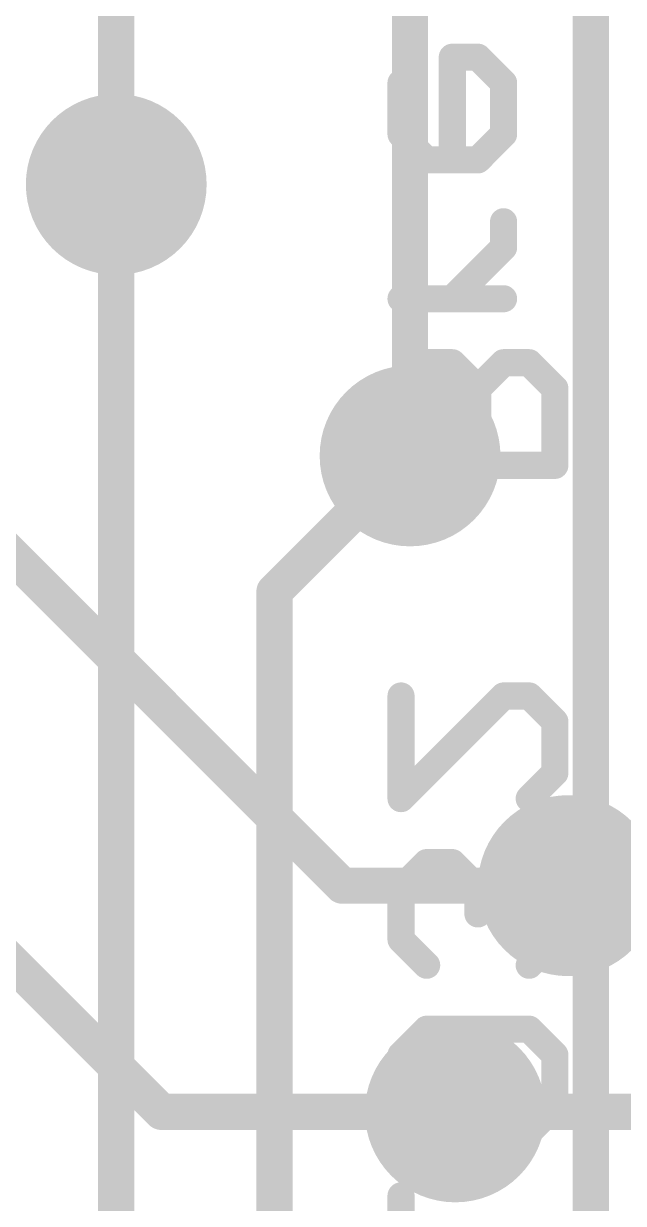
# Model space of a CAD drawing. Extents: x -2.8 to 25.5, y -2.5 to 56.
# Drawn here: x 12.81 to 16.18, y 24.25 to 30.87 of the extents above; entities that cross this region are included whole.
import ezdxf

# ---------------------------------------------------------------- set-up
doc = ezdxf.new("R2010")
doc.units = 0
for name, color, linetype in [('1', 12, 'CONTINUOUS'), ('16', 132, 'CONTINUOUS'), ('18', 110, 'CONTINUOUS'), ('21', 41, 'CONTINUOUS'), ('22', 40, 'CONTINUOUS')]:
    doc.layers.add(name, color=color, linetype=linetype)

# ---------------------------------------------------------------- blocks, each defined once
blk = doc.blocks.new('ROUNDV')
at = {"const_width": 0.5}
blk.add_lwpolyline([(0, -0.25, 1), (0, 0.25, 1), (0, -0.25)], format="xyb", dxfattribs=at)

msp = doc.modelspace()

# ---------------------------------------------------------------- linework, layer by layer
at = {"layer": '1', "const_width": 0.2032}
for points in [[(13.335, 17.145), (13.335, 29.972)], [(14.224, 27.686), (14.986, 28.448)], [(14.224, 23.749), (14.224, 27.686)], [(15.875, 26.035), (17.526, 26.035)], [(15.24, 24.765), (17.526, 24.765)]]:
    msp.add_lwpolyline(points, dxfattribs=at)
at = {"layer": '1', "const_width": 0.1016}
for points in [[(13.3858, 29.972, 1), (13.2842, 29.972)], [(15.0219, 28.4121, 1), (14.9501, 28.4839)], [(14.2748, 27.686, 1), (14.1732, 27.686)], [(14.1881, 27.7219, 1), (14.2599, 27.6501)], [(15.875, 26.0858, 1), (15.875, 25.9842)], [(15.24, 24.8158, 1), (15.24, 24.7142)]]:
    msp.add_lwpolyline(points, format="xyb", dxfattribs=at)
at = {"layer": '16', "const_width": 0.2032}
for points in [[(14.986, 28.448), (14.986, 35.179)], [(13.335, 29.972), (13.335, 34.798)], [(10.922, 29.718), (14.605, 26.035)], [(11.811, 26.543), (13.589, 24.765)], [(14.605, 26.035), (15.875, 26.035)], [(13.589, 24.765), (15.24, 24.765)]]:
    msp.add_lwpolyline(points, dxfattribs=at)
at = {"layer": '16', "const_width": 0.1016}
for points in [[(13.2842, 29.972, 1), (13.3858, 29.972)], [(14.9352, 28.448, 1), (15.0368, 28.448)], [(14.605, 26.0858, 1), (14.605, 25.9842)], [(14.5691, 25.9991, 1), (14.6409, 26.0709)], [(15.875, 25.9842, 1), (15.875, 26.0858)], [(13.589, 24.8158, 1), (13.589, 24.7142)], [(13.5531, 24.7291, 1), (13.6249, 24.8009)], [(15.24, 24.7142, 1), (15.24, 24.8158)]]:
    msp.add_lwpolyline(points, format="xyb", dxfattribs=at)
at = {"layer": '21', "const_width": 0.2032}
msp.add_lwpolyline([(16.002, 16.51), (16.002, 34.29)], dxfattribs=at)
at = {"layer": '22', "const_width": 0.1524}
for points in [[(15.3674, 30.6861), (15.2233, 30.6861)], [(15.2233, 30.6861), (15.2233, 30.1098)], [(15.5114, 30.542), (15.3674, 30.6861)], [(14.9352, 30.542), (14.9352, 30.2539)], [(15.5114, 30.2539), (15.5114, 30.542)], [(14.9352, 30.2539), (15.0793, 30.1098)], [(15.3674, 30.1098), (15.5114, 30.2539)], [(15.0793, 30.1098), (15.3674, 30.1098)], [(15.5114, 29.6183), (15.5114, 29.7624)], [(15.2233, 29.3302), (15.5114, 29.6183)], [(14.9352, 29.3302), (15.5114, 29.3302)], [(15.0793, 28.9709), (14.9352, 28.8269)], [(15.2233, 28.9709), (15.0793, 28.9709)], [(15.3674, 28.8269), (15.2233, 28.9709)], [(15.5114, 28.9709), (15.3674, 28.8269)], [(15.6555, 28.9709), (15.5114, 28.9709)], [(15.7995, 28.8269), (15.6555, 28.9709)], [(14.9352, 28.8269), (14.9352, 28.3947)], [(15.3674, 28.3947), (15.3674, 28.8269)], [(15.7995, 28.3947), (15.7995, 28.8269)], [(14.9352, 28.3947), (15.7995, 28.3947)], [(14.9352, 27.0999), (14.9352, 26.5237)], [(14.9352, 26.5237), (15.5114, 27.0999)], [(15.5114, 27.0999), (15.6555, 27.0999)], [(15.6555, 27.0999), (15.7995, 26.9558)], [(15.7995, 26.9558), (15.7995, 26.6677)], [(15.7995, 26.6677), (15.6555, 26.5237)], [(15.0793, 26.1644), (14.9352, 26.0203)], [(15.2233, 26.1644), (15.0793, 26.1644)], [(15.3674, 26.0203), (15.2233, 26.1644)], [(15.5114, 26.1644), (15.3674, 26.0203)], [(15.6555, 26.1644), (15.5114, 26.1644)], [(15.7995, 26.0203), (15.6555, 26.1644)], [(14.9352, 26.0203), (14.9352, 25.7322)], [(15.3674, 26.0203), (15.3674, 25.8763)], [(15.7995, 25.7322), (15.7995, 26.0203)], [(14.9352, 25.7322), (15.0793, 25.5882)], [(15.6555, 25.5882), (15.7995, 25.7322)], [(14.9352, 25.0848), (15.0793, 25.2289)], [(15.0793, 25.2289), (15.6555, 25.2289)], [(15.3674, 24.7967), (15.3674, 25.2289)], [(15.6555, 25.2289), (15.7995, 25.0848)], [(14.9352, 24.7967), (14.9352, 25.0848)], [(15.7995, 25.0848), (15.7995, 24.7967)], [(15.0793, 24.6526), (14.9352, 24.7967)], [(15.5114, 24.6526), (15.3674, 24.7967)], [(15.7995, 24.7967), (15.6555, 24.6526)], [(15.6555, 24.6526), (15.5114, 24.6526)], [(14.9352, 23.7171), (14.9352, 24.2933)]]:
    msp.add_lwpolyline(points, dxfattribs=at)
at = {"layer": '22', "const_width": 0.0762}
for points in [[(15.2233, 30.7242, 1), (15.2233, 30.648)], [(15.2614, 30.6861, 1), (15.1852, 30.6861)], [(15.3943, 30.713, 1), (15.3404, 30.6591)], [(15.3674, 30.648, 1), (15.3674, 30.7242)], [(14.9733, 30.542, 1), (14.8971, 30.542)], [(15.5495, 30.542, 1), (15.4733, 30.542)], [(15.4845, 30.5151, 1), (15.5384, 30.5689)], [(14.9621, 30.2808, 1), (14.9083, 30.2269)], [(14.8971, 30.2539, 1), (14.9733, 30.2539)], [(15.4733, 30.2539, 1), (15.5495, 30.2539)], [(15.5384, 30.2269, 1), (15.4845, 30.2808)], [(15.0793, 30.1479, 1), (15.0793, 30.0717)], [(15.0523, 30.0829, 1), (15.1062, 30.1368)], [(15.1852, 30.1098, 1), (15.2614, 30.1098)], [(15.3404, 30.1368, 1), (15.3943, 30.0829)], [(15.3674, 30.0717, 1), (15.3674, 30.1479)], [(15.5495, 29.7624, 1), (15.4733, 29.7624)], [(15.5384, 29.5914, 1), (15.4845, 29.6453)], [(15.4733, 29.6183, 1), (15.5495, 29.6183)], [(14.9352, 29.3683, 1), (14.9352, 29.2921)], [(15.1964, 29.3572, 1), (15.2503, 29.3033)], [(15.5114, 29.2921, 1), (15.5114, 29.3683)], [(15.0793, 29.009, 1), (15.0793, 28.9328)], [(15.1062, 28.944, 1), (15.0523, 28.9979)], [(15.2503, 28.9979, 1), (15.1964, 28.944)], [(15.2233, 28.9328, 1), (15.2233, 29.009)], [(15.5114, 29.009, 1), (15.5114, 28.9328)], [(15.5384, 28.944, 1), (15.4845, 28.9979)], [(15.6824, 28.9979, 1), (15.6285, 28.944)], [(15.6555, 28.9328, 1), (15.6555, 29.009)], [(14.9733, 28.8269, 1), (14.8971, 28.8269)], [(14.9083, 28.8538, 1), (14.9621, 28.7999)], [(15.3404, 28.8538, 1), (15.3943, 28.7999)], [(15.4055, 28.8269, 1), (15.3293, 28.8269)], [(15.3404, 28.7999, 1), (15.3943, 28.8538)], [(15.8376, 28.8269, 1), (15.7614, 28.8269)], [(15.7726, 28.7999, 1), (15.8265, 28.8538)], [(14.9352, 28.4328, 1), (14.9352, 28.3566)], [(14.8971, 28.3947, 1), (14.9733, 28.3947)], [(15.3293, 28.3947, 1), (15.4055, 28.3947)], [(15.7614, 28.3947, 1), (15.8376, 28.3947)], [(15.7995, 28.3566, 1), (15.7995, 28.4328)], [(14.9733, 27.0999, 1), (14.8971, 27.0999)], [(15.5114, 27.138, 1), (15.5114, 27.0618)], [(15.5384, 27.073, 1), (15.4845, 27.1268)], [(15.6824, 27.1268, 1), (15.6285, 27.073)], [(15.6555, 27.0618, 1), (15.6555, 27.138)], [(15.8376, 26.9558, 1), (15.7614, 26.9558)], [(15.7726, 26.9289, 1), (15.8265, 26.9828)], [(15.7614, 26.6677, 1), (15.8376, 26.6677)], [(15.8265, 26.6408, 1), (15.7726, 26.6947)], [(14.9083, 26.5506, 1), (14.9621, 26.4967)], [(15.6285, 26.5506, 1), (15.6824, 26.4967)], [(14.8971, 26.5237, 1), (14.9733, 26.5237)], [(15.0793, 26.2025, 1), (15.0793, 26.1263)], [(15.1062, 26.1374, 1), (15.0523, 26.1913)], [(15.2503, 26.1913, 1), (15.1964, 26.1374)], [(15.2233, 26.1263, 1), (15.2233, 26.2025)], [(15.5114, 26.2025, 1), (15.5114, 26.1263)], [(15.5384, 26.1374, 1), (15.4845, 26.1913)], [(15.6824, 26.1913, 1), (15.6285, 26.1374)], [(15.6555, 26.1263, 1), (15.6555, 26.2025)], [(14.9733, 26.0203, 1), (14.8971, 26.0203)], [(14.9083, 26.0473, 1), (14.9621, 25.9934)], [(15.3404, 26.0473, 1), (15.3943, 25.9934)], [(15.4055, 26.0203, 1), (15.3293, 26.0203)], [(15.3404, 25.9934, 1), (15.3943, 26.0473)], [(15.8376, 26.0203, 1), (15.7614, 26.0203)], [(15.7726, 25.9934, 1), (15.8265, 26.0473)], [(15.3293, 25.8763, 1), (15.4055, 25.8763)], [(14.9621, 25.7592, 1), (14.9083, 25.7053)], [(14.8971, 25.7322, 1), (14.9733, 25.7322)], [(15.7614, 25.7322, 1), (15.8376, 25.7322)], [(15.8265, 25.7053, 1), (15.7726, 25.7592)], [(15.0523, 25.5612, 1), (15.1062, 25.6151)], [(15.6285, 25.6151, 1), (15.6824, 25.5612)], [(15.0793, 25.267, 1), (15.0793, 25.1908)], [(15.1062, 25.2019, 1), (15.0523, 25.2558)], [(15.4055, 25.2289, 1), (15.3293, 25.2289)], [(15.6824, 25.2558, 1), (15.6285, 25.2019)], [(15.6555, 25.1908, 1), (15.6555, 25.267)], [(14.9733, 25.0848, 1), (14.8971, 25.0848)], [(14.9083, 25.1118, 1), (14.9621, 25.0579)], [(15.8376, 25.0848, 1), (15.7614, 25.0848)], [(15.7726, 25.0579, 1), (15.8265, 25.1118)], [(14.9621, 24.8236, 1), (14.9083, 24.7698)], [(15.3943, 24.8236, 1), (15.3404, 24.7698)], [(15.8265, 24.7698, 1), (15.7726, 24.8236)], [(14.8971, 24.7967, 1), (14.9733, 24.7967)], [(15.3293, 24.7967, 1), (15.4055, 24.7967)], [(15.7614, 24.7967, 1), (15.8376, 24.7967)], [(15.0523, 24.6257, 1), (15.1062, 24.6796)], [(15.5114, 24.6907, 1), (15.5114, 24.6145)], [(15.4845, 24.6257, 1), (15.5384, 24.6796)], [(15.6285, 24.6796, 1), (15.6824, 24.6257)], [(15.6555, 24.6145, 1), (15.6555, 24.6907)], [(14.9733, 24.2933, 1), (14.8971, 24.2933)]]:
    msp.add_lwpolyline(points, format="xyb", dxfattribs=at)

# ---------------------------------------------------------------- block references
at = {"layer": '18', "xscale": 1.016, "yscale": 1.016}
for p in [(13.335, 29.972), (13.335, 29.972), (14.986, 28.448), (14.986, 28.448), (15.875, 26.035), (15.875, 26.035), (15.24, 24.765), (15.24, 24.765)]:
    msp.add_blockref('ROUNDV', p, dxfattribs=at)

doc.saveas('drawing.dxf')
